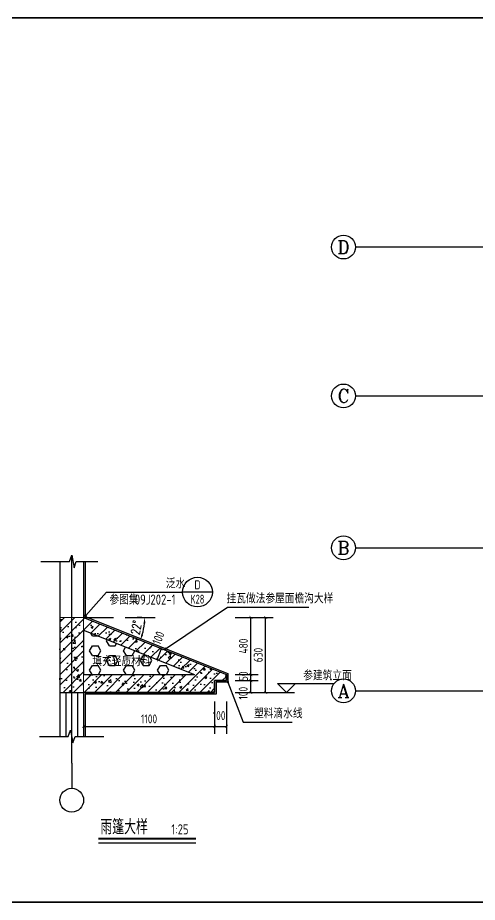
# Model space of a CAD drawing. Extents: x 0 to 126000, y 0 to 29700.
# Drawn here: x 85649 to 101096, y 0 to 29700 of the extents above; entities that cross this region are included whole.
import ezdxf
from ezdxf.enums import TextEntityAlignment as Align

# ---------------------------------------------------------------- set-up
doc = ezdxf.new("R2010")
doc.units = 0
doc.header["$LTSCALE"] = 1000
for name, pattern in [('AXIS_DASH_DOT', [1200, 800, -200, 0, -200]), ('DASH', [0.35, 0.25, -0.1]), ('DOTE', [2.42, 2, -0.2, 0.02, -0.2])]:
    doc.linetypes.add(name, pattern=pattern)
for name, color, linetype in [('AXIS', 3, 'Continuous'), ('AXIS_TEXT', 7, 'Continuous'), ('DIM_ELEV', 3, 'Continuous'), ('DIM_LEAD', 3, 'Continuous'), ('DIM_SYMB', 3, 'Continuous'), ('DOTE', 1, 'DOTE'), ('G-屋顶', 2, 'Continuous'), ('PUB_DIM', 3, 'Continuous'), ('VIEW', 7, 'Continuous'), ('YHG_柱', 4, 'Continuous'), ('YHJ_公填', 8, 'Continuous'), ('YHJ_剖面_梁板', 4, 'Continuous'), ('YHJ_立面_墙线中', 2, 'Continuous'), ('公用-引出', 3, 'Continuous'), ('公用-索引', 3, 'Continuous')]:
    doc.layers.add(name, color=color, linetype=linetype)
doc.layers.add('COLU_TH', color=7, linetype='ByLayer', lineweight=18)
doc.layers.add('Z-详图标注', color=3, linetype='ByLayer', lineweight=18)
doc.styles.add('_TCH_DIM_T3', font='SIMPLEX', dxfattribs={"width": 0.705882, "bigfont": 'GBCBIG'})
doc.styles.add('COMPLEX', font='COMPLEX')
doc.styles.add('HZ1', font='romans.shx', dxfattribs={"width": 0.7, "bigfont": 'hztxt.shx'})
doc.styles.add('设计文字', font='tssdeng.shx', dxfattribs={"width": 0.8, "bigfont": 'hztxt.shx'})
doc.dimstyles.new('_TCH_ARCH&&25', dxfattribs={"dimtxt": 75, "dimasz": 25, "dimexe": 62.5, "dimexo": 75, "dimgap": 25, "dimtad": 1, "dimdec": 0, "dimzin": 0, "dimdsep": 46, "dimtxsty": '设计文字', "dimblk": 'ARCHTICK', "dimcen": 0.09, "dimclrt": 7, "dimazin": 2, "dimtfac": 1, "dimtdec": 0, "dimtix": 1, "dimtmove": 2, "dimatfit": 3, "dimfxl": 1, "dimtolj": 1, "dimtzin": 0, "dimarcsym": 0})

# ---------------------------------------------------------------- blocks, each defined once
blk = doc.blocks.new('视图')
at = {"layer": 'VIEW'}
blk.add_lwpolyline([(0, 0), (42000, 0), (42000, 29700), (0, 29700)], close=True, dxfattribs=at)
blk.add_lwpolyline([(0, 29700), (42000, 29700), (42000, 0), (0, 0), (0, 29700)], dxfattribs=at)
at = {"layer": 'VIEW', "style": 'HZ1', "width": 0.7, "flags": 1}
blk.add_attdef('视图类型', (15, 29936), '', height=300, dxfattribs=at)
blk = doc.blocks.new('_AXISO')
blk.add_circle((0, 0), 0.5)
at = {"layer": 'AXIS_TEXT', "style": 'COMPLEX', "width": 1.041667}
blk.add_attdef('A', text='', height=0.56, dxfattribs=at).set_placement((-0.25, -0.28), (0.25, -0.28), align=Align.FIT)
blk = doc.blocks.new('_ArchTick')
at = {"color": 0, "linetype": 'ByBlock', "const_width": 0.15}
blk.add_lwpolyline([(-0.5, -0.5), (0.5, 0.5)], dxfattribs=at)
blk = doc.blocks.new('*D309')
at = {"layer": 'Defpoints', "color": 0, "transparency": 16777216}
for p in [(665.1, 1360.9), (871.1, 1360.9), (665.1, 1260.9)]:
    blk.add_point(p, dxfattribs=at)
at = {"layer": 'PUB_DIM', "color": 0, "lineweight": -2, "transparency": 16777216}
for p, q in [((740.1, 1360.9), (933.6, 1360.9)), ((871.1, 1260.9), (871.1, 1360.9)), ((740.1, 1260.9), (933.6, 1260.9))]:
    blk.add_line(p, q, dxfattribs=at)
at = {"layer": 'PUB_DIM', "color": 0, "lineweight": -2, "transparency": 16777216, "xscale": 25, "yscale": 25, "zscale": 25}
for p, rotation in [((871.1, 1360.9), 90), ((871.1, 1260.9), 270)]:
    blk.add_blockref('_ArchTick', p, dxfattribs=dict(at, rotation=rotation))
at = {"layer": 'PUB_DIM', "color": 7, "transparency": 16777216, "insert": (807.1, 1255.1), "char_height": 75, "attachment_point": 5, "rotation": 90, "style": '设计文字'}
blk.add_mtext('\\A1;100', dxfattribs=at)
blk = doc.blocks.new('*D310')
at = {"layer": 'Defpoints', "color": 0, "transparency": 16777216}
for p in [(665.1, 1410.9), (871.1, 1410.9), (665.1, 1360.9)]:
    blk.add_point(p, dxfattribs=at)
at = {"layer": 'PUB_DIM', "color": 0, "lineweight": -2, "transparency": 16777216}
for p, q in [((740.1, 1410.9), (933.6, 1410.9)), ((871.1, 1360.9), (871.1, 1410.9)), ((740.1, 1360.9), (933.6, 1360.9))]:
    blk.add_line(p, q, dxfattribs=at)
at = {"layer": 'PUB_DIM', "color": 0, "lineweight": -2, "transparency": 16777216, "xscale": 25, "yscale": 25, "zscale": 25}
for p, rotation in [((871.1, 1410.9), 90), ((871.1, 1360.9), 270)]:
    blk.add_blockref('_ArchTick', p, dxfattribs=dict(at, rotation=rotation))
at = {"layer": 'PUB_DIM', "color": 7, "transparency": 16777216, "insert": (808.9, 1397.2), "char_height": 75, "attachment_point": 5, "rotation": 90, "style": '设计文字'}
blk.add_mtext('\\A1;50', dxfattribs=at)
blk = doc.blocks.new('*D311')
at = {"layer": 'Defpoints', "color": 0, "transparency": 16777216}
for p in [(665.1, 1890.8), (871.1, 1890.8), (665.1, 1410.9)]:
    blk.add_point(p, dxfattribs=at)
at = {"layer": 'PUB_DIM', "color": 0, "lineweight": -2, "transparency": 16777216}
for p, q in [((740.1, 1890.8), (933.6, 1890.8)), ((871.1, 1410.9), (871.1, 1890.8)), ((740.1, 1410.9), (933.6, 1410.9))]:
    blk.add_line(p, q, dxfattribs=at)
at = {"layer": 'PUB_DIM', "color": 0, "lineweight": -2, "transparency": 16777216, "xscale": 25, "yscale": 25, "zscale": 25}
for p, rotation in [((871.1, 1890.8), 90), ((871.1, 1410.9), 270)]:
    blk.add_blockref('_ArchTick', p, dxfattribs=dict(at, rotation=rotation))
at = {"layer": 'PUB_DIM', "color": 7, "transparency": 16777216, "insert": (808.6, 1650.8), "char_height": 75, "attachment_point": 5, "rotation": 90, "style": '设计文字'}
blk.add_mtext('\\A1;480', dxfattribs=at)
blk = doc.blocks.new('*D312')
at = {"layer": 'Defpoints', "color": 0, "transparency": 16777216}
for p in [(665.1, 1890.8), (995.8, 1890.8), (665.1, 1260.9)]:
    blk.add_point(p, dxfattribs=at)
at = {"layer": 'PUB_DIM', "color": 0, "lineweight": -2, "transparency": 16777216}
for p, q in [((740.1, 1890.8), (1058.3, 1890.8)), ((995.8, 1260.9), (995.8, 1890.8)), ((740.1, 1260.9), (1058.3, 1260.9))]:
    blk.add_line(p, q, dxfattribs=at)
at = {"layer": 'PUB_DIM', "color": 0, "lineweight": -2, "transparency": 16777216, "xscale": 25, "yscale": 25, "zscale": 25}
for p, rotation in [((995.8, 1890.8), 90), ((995.8, 1260.9), 270)]:
    blk.add_blockref('_ArchTick', p, dxfattribs=dict(at, rotation=rotation))
at = {"layer": 'PUB_DIM', "color": 7, "transparency": 16777216, "insert": (933.3, 1575.8), "char_height": 75, "attachment_point": 5, "rotation": 90, "style": '设计文字'}
blk.add_mtext('\\A1;630', dxfattribs=at)
blk = doc.blocks.new('*D313')
at = {"layer": 'Defpoints', "color": 0, "transparency": 16777216}
for p in [(566.1, 1260.9), (666.1, 1260.9), (666.1, 977)]:
    blk.add_point(p, dxfattribs=at)
at = {"layer": 'PUB_DIM', "color": 0, "lineweight": -2, "transparency": 16777216}
for p, q in [((566.1, 1185.9), (566.1, 914.5)), ((666.1, 1185.9), (666.1, 914.5)), ((566.1, 977), (666.1, 977))]:
    blk.add_line(p, q, dxfattribs=at)
at = {"layer": 'PUB_DIM', "color": 0, "lineweight": -2, "transparency": 16777216, "xscale": 25, "yscale": 25, "zscale": 25, "rotation": 180}
blk.add_blockref('_ArchTick', (566.1, 977), dxfattribs=at)
at = {"layer": 'PUB_DIM', "color": 0, "lineweight": -2, "transparency": 16777216, "xscale": 25, "yscale": 25, "zscale": 25}
blk.add_blockref('_ArchTick', (666.1, 977), dxfattribs=at)
at = {"layer": 'PUB_DIM', "color": 7, "transparency": 16777216, "insert": (604.6, 1067.2), "char_height": 75, "attachment_point": 5, "style": '设计文字'}
blk.add_mtext('\\A1;100', dxfattribs=at)
blk = doc.blocks.new('*D314')
at = {"layer": 'Defpoints', "color": 0, "transparency": 16777216}
for p in [(-533.9, 1260.9), (566.1, 1260.9), (566.1, 977)]:
    blk.add_point(p, dxfattribs=at)
at = {"layer": 'PUB_DIM', "color": 0, "lineweight": -2, "transparency": 16777216}
for p, q in [((-533.9, 1185.9), (-533.9, 914.5)), ((566.1, 1185.9), (566.1, 914.5)), ((-533.9, 977), (566.1, 977))]:
    blk.add_line(p, q, dxfattribs=at)
at = {"layer": 'PUB_DIM', "color": 0, "lineweight": -2, "transparency": 16777216, "xscale": 25, "yscale": 25, "zscale": 25, "rotation": 180}
blk.add_blockref('_ArchTick', (-533.9, 977), dxfattribs=at)
at = {"layer": 'PUB_DIM', "color": 0, "lineweight": -2, "transparency": 16777216, "xscale": 25, "yscale": 25, "zscale": 25}
blk.add_blockref('_ArchTick', (566.1, 977), dxfattribs=at)
at = {"layer": 'PUB_DIM', "color": 7, "transparency": 16777216, "insert": (16.1, 1039.5), "char_height": 75, "attachment_point": 5, "style": '设计文字'}
blk.add_mtext('\\A1;1100', dxfattribs=at)
blk = doc.blocks.new('*D315')
at = {"layer": 'Defpoints', "color": 0, "transparency": 16777216}
for p in [(120.4, 1629.1), (120.4, 1629.1), (83.3, 1536.3)]:
    blk.add_point(p, dxfattribs=at)
at = {"layer": 'PUB_DIM', "color": 0, "lineweight": -2, "transparency": 16777216}
for p, q in [((50.8, 1657), (62.4, 1652.3)), ((13.6, 1564.1), (25.2, 1559.5)), ((83.3, 1536.3), (120.4, 1629.1))]:
    blk.add_line(p, q, dxfattribs=at)
at = {"layer": 'PUB_DIM', "color": 0, "lineweight": -2, "transparency": 16777216, "xscale": 25, "yscale": 25, "zscale": 25}
for p, rotation in [((120.4, 1629.1), 68.20000000004147), ((83.3, 1536.3), 248.2000000000415)]:
    blk.add_blockref('_ArchTick', p, dxfattribs=dict(at, rotation=rotation))
at = {"layer": 'PUB_DIM', "color": 7, "transparency": 16777216, "insert": (94.7, 1718.9), "char_height": 75, "attachment_point": 5, "rotation": 68.2, "style": '设计文字'}
blk.add_mtext('\\A1;100', dxfattribs=at)
blk = doc.blocks.new('雨篷大样')
h = blk.add_hatch()
h.set_pattern_fill('HEX', color=8, scale=50, style=0)
h.set_pattern_definition([(0, (-533.934, 1410.87), (0, 82.489), [47.625, -95.25]), (120, (-533.934, 1410.87), (-71.4375, -41.2444), [47.625, -95.25]), (60, (-486.31, 1410.87), (-71.4375, 41.2445), [47.625, -95.25])])
h.paths.add_polyline_path([(-533.9, 1783.1), (-533.9, 1410.9), (396.8, 1410.9)])
at = {"layer": 'YHJ_公填'}
h = blk.add_hatch(dxfattribs=at)
h.set_pattern_fill('钢筋混凝土', color=256, scale=25)
h.set_pattern_definition([(45, (-68765.19, 26814.123), (-44.194174, 44.194174), []), (50, (-68765.19, 26814.12), (179.31505, -15.68803), [18.75, -206.25]), (355, (-68765.19, 26814.12), (-34.68783, 188.04803), [15, -165]), (100.4514, (-68750.25, 26812.82), (144.62735, 172.3599), [15.93505, -175.28553]), (46.1842, (-68765.19, 26864.12), (266.81026, -41.37975), [28.125, -309.375]), (96.6356, (-68742.95, 26860.67), (233.6657, 243.5295), [23.9026, -262.9282]), (351.1842, (-68765.2, 26864.12), (233.6655, 243.5297), [22.5, -247.5]), (21, (-68740.19, 26851.62), (149.22676, -100.65472), [18.75, -206.25]), (326, (-68740.19, 26851.62), (60.82883, 181.2875), [15, -165]), (71.4514, (-68727.75, 26843.24), (210.05566, 80.63262), [15.93505, -175.28553]), (37.5, (-68765.19, 26814.123), (3.039964, 83.223463), [0, -163, 0, -167.5, 0, -165.625]), (7.5, (-68765.19, 26814.12), (65.76738, 98.60293), [0, -95.5, 0, -159.25, 0, -63.125]), (327.5, (-68820.94, 26814.12), (133.45561, -5.63872), [0, -62.5, 0, -195, 0, -258.75]), (317.5, (-68845.94, 26814.12), (145.79654, 25.02625), [0, -81.25, 0, -129.5, 0, -183.75])])
h.paths.add_polyline_path([(-533.9, 1890.8), (-633.9, 1890.8), (-633.9, 1260.9), (-533.9, 1260.9)])
h.paths.add_polyline_path([(-633.9, 1890.8), (-733.9, 1890.8), (-733.9, 1260.9), (-633.9, 1260.9)])
h.paths.add_polyline_path([(566.1, 1360.9), (666.1, 1360.9), (666.1, 1410.9), (-533.9, 1890.8), (-533.9, 1783.1), (396.8, 1410.9), (-533.9, 1410.9), (-533.9, 1260.9), (566.1, 1260.9)])
at = {"color": 8, "linetype": 'DASH'}
blk.add_lwpolyline([(-533.9, 1890.8), (92.8, 1890.8)], dxfattribs=at)
at = {"layer": 'AXIS'}
blk.add_line((-633.9, 667.5), (-633.9, 456.7), dxfattribs=at)
blk.add_circle((-633.9, 356.7), 100, dxfattribs=at)
at = {"layer": 'COLU_TH', "ltscale": 100}
blk.add_lwpolyline([(-733.9, 1890.8), (-733.9, 1260.9), (-533.9, 1260.9), (-533.9, 1890.8)], close=True, dxfattribs=at)
at = {"layer": 'DIM_ELEV'}
for p, q in [((1170.8, 1260.9), (1095.8, 1335.9)), ((1095.8, 1335.9), (1572.2, 1335.9)), ((1170.8, 1260.9), (1245.8, 1335.9)), ((1058.3, 1260.9), (1239.3, 1260.9))]:
    blk.add_line(p, q, dxfattribs=at)
at = {"layer": 'DIM_LEAD'}
for p, q in [((154.6, 1628.9), (673.9, 1976.4)), ((673.9, 1976.4), (1358.7, 1976.4))]:
    blk.add_line(p, q, dxfattribs=at)
at = {"layer": 'DIM_LEAD', "const_width": 10}
blk.add_lwpolyline([(150.4, 1626.1, 1), (158.7, 1631.7, 1)], format="xyb", close=True, dxfattribs=at)
at = {"layer": 'DIM_SYMB'}
for points in [[(-893, 2360.9), (-651.2, 2360.9), (-632, 2413.4), (-613.5, 2308.4), (-594.9, 2360.9), (-413, 2360.9)], [(-903.9, 891.2), (-662.1, 891.2), (-643, 943.7), (-624.4, 838.7), (-605.8, 891.2), (-363.9, 891.2)], [(-409.7, 0), (409.7, 0)]]:
    blk.add_lwpolyline(points, dxfattribs=at)
at = {"layer": 'DIM_SYMB', "const_width": 17.5}
blk.add_lwpolyline([(-409.7, 35), (409.7, 35)], dxfattribs=at)
at = {"layer": 'DOTE'}
blk.add_line((-633.9, 667.5), (-633.9, 2408.2), dxfattribs=at)
at = {"layer": 'G-屋顶', "color": 2}
for p, q in [((-533.9, 1890.8), (666.1, 1410.9)), ((-533.9, 1783.1), (396.8, 1410.9)), ((-533.9, 1410.9), (396.8, 1410.9)), ((666.1, 1360.9), (666.1, 1410.9)), ((566.1, 1360.9), (666.1, 1360.9)), ((566.1, 1260.9), (566.1, 1360.9)), ((-733.9, 1260.9), (566.1, 1260.9))]:
    blk.add_line(p, q, dxfattribs=at)
for points in [[(-733.9, 2360.9), (-733.9, 1260.9)], [(-533.9, 2360.9), (-533.9, 1890.8)], [(-533.9, 1783.1), (-533.9, 1410.9)], [(666.1, 1410.9), (666.1, 1360.9)], [(566.1, 1260.9), (566.1, 1360.9)]]:
    blk.add_lwpolyline(points, dxfattribs=at)
at = {"layer": 'PUB_DIM'}
for p, q in [((-45.4, 1890.8), (-82.9, 1890.8)), ((-80.3, 1709.4), (-115.1, 1723.3))]:
    blk.add_line(p, q, dxfattribs=at)
blk.add_arc((-533.9, 1890.8), 513.6, 343.78052, 354.41964, dxfattribs=at)
for points in [[(-31.1, 1841.3), (-14.5, 1840.5), (-20.4, 1890.8)], [(-32.9, 1744.7), (-48.7, 1750.1), (-57.1, 1700.1)]]:
    blk.add_solid(points, dxfattribs=at)
at = {"layer": 'YHG_柱'}
blk.add_lwpolyline([(-521.4, 2360.9), (-521.4, 1899.3), (678.6, 1419.3), (678.6, 1348.4), (578.6, 1348.4), (578.6, 1248.4), (-521.4, 1248.4), (-521.4, 891.2)], dxfattribs=at)
at = {"layer": 'YHJ_剖面_梁板'}
for p, q in [((-683.9, 1260.9), (-683.9, 891.2)), ((-583.9, 1260.9), (-583.9, 891.2))]:
    blk.add_line(p, q, dxfattribs=at)
at = {"layer": 'YHJ_立面_墙线中'}
for p, q in [((-733.9, 1260.9), (-733.9, 891.2)), ((-533.9, 1260.9), (-533.9, 891.2))]:
    blk.add_line(p, q, dxfattribs=at)
blk.add_lwpolyline([(-533.9, 1890.8), (666.1, 1410.9), (666.1, 1360.9), (566.1, 1360.9), (566.1, 1260.9), (-533.9, 1260.9)], dxfattribs=at)
at = {"layer": 'Z-详图标注', "ltscale": 100}
blk.add_lwpolyline([(-533.9, 1260.9), (-733.9, 1260.9), (-733.9, 1890.8), (-533.9, 1890.8)], close=True, dxfattribs=at)
at = {"layer": '公用-引出'}
for p, q in [((678.6, 1348.4), (808.1, 1012.9)), ((678.6, 1348.4), (808.1, 1012.9)), ((808.1, 1012.9), (1218.6, 1012.9))]:
    blk.add_line(p, q, dxfattribs=at)
at = {"layer": '公用-引出', "const_width": 10}
blk.add_lwpolyline([(676.8, 1353, 1), (680.4, 1343.7, 1)], format="xyb", close=True, dxfattribs=at)
blk.add_lwpolyline([(676.8, 1353, 1), (680.4, 1343.7, 1)], format="xyb", close=True, dxfattribs=at)
at = {"layer": '公用-索引'}
for p, q in [((-513.8, 1908), (-341.3, 2104)), ((-341.3, 2104), (297.9, 2104)), ((547.9, 2104), (297.9, 2104))]:
    blk.add_line(p, q, dxfattribs=at)
blk.add_lwpolyline([(-509.9, 1899.3, 1), (-533, 1899.3, 1)], format="xyb", close=True, dxfattribs=at)
blk.add_circle((422.9, 2104), 125, dxfattribs=at)
at = {"layer": 'DIM_SYMB', "color": 7, "style": '设计文字', "width": 0.8}
blk.add_text('雨篷大样', height=125, dxfattribs=at).set_placement((-393.3, 70))
at = {"layer": 'PUB_DIM', "color": 7, "insert": (-90.7, 1805.5), "char_height": 75, "attachment_point": 5, "rotation": 79.10008, "style": '_TCH_DIM_T3'}
blk.add_mtext('\\A1;22°', dxfattribs=at)
at = {"layer": '公用-索引', "color": 7, "style": '设计文字', "width": 0.8}
for s, p in [('泛水', (157.1, 2134.9)), ('参图集', (-317.1, 1998.6)), ('09J202-1', (-103.5, 1998.6)), ('挂瓦做法参屋面檐沟大样', (666.9, 2009.1)), ('填充轻质材料', (-460.3, 1481.8)), ('参建筑立面', (1311.7, 1362.1)), ('塑料滴水线', (898.2, 1043.8)), ('1:25', (202.7, 70))]:
    blk.add_text(s, height=85, dxfattribs=at).set_placement(p)
at = {"layer": '公用-索引', "color": 7, "style": '设计文字'}
for s, width, p, p2 in [('D', 1.28265, (397, 2127.3), (448.8, 2127.3)), ('K28', 0.729298, (365, 2007.1), (480.7, 2007.1))]:
    blk.add_text(s, height=75, dxfattribs=dict(at, width=width)).set_placement(p, p2, align=Align.FIT)
at = {"layer": 'PUB_DIM'}
for p1, p2, distance, picture, middle in [((665.1, 1410.9), (665.1, 1890.8), -206, '*D311', (808.6, 1650.8)), ((665.1, 1260.9), (665.1, 1890.8), -330.7, '*D312', (933.3, 1575.8)), ((-533.9, 1260.9), (566.1, 1260.9), -283.8, '*D314', (16.1, 1039.5))]:
    dim = blk.add_aligned_dim(p1=p1, p2=p2, distance=distance, dimstyle='_TCH_ARCH&&25', override={"dimscale": 1, "dimlfac": 1, "dimadec": 0, "dimazin": 0}, dxfattribs=at)
    dim.commit()
    dim.dimension.update_dxf_attribs({"geometry": picture, "text_midpoint": middle})
dim = blk.add_linear_dim(base=(120.4, 1629.1), p1=(83.3, 1536.3), p2=(120.4, 1629.1), angle=68.2, text='100', dimstyle='_TCH_ARCH&&25', override={"dimtxt": 75, "dimadec": 0, "dimazin": 0}, dxfattribs=at)
dim.commit()
dim.dimension.update_dxf_attribs({"geometry": '*D315', "text_midpoint": (94.7, 1718.9), "dimtype": 161})
for base, p1, p2, angle, override, picture, middle in [((871.1, 1410.9), (665.1, 1360.9), (665.1, 1410.9), 90, {"dimadec": 0, "dimazin": 0}, '*D310', (808.9, 1397.2)), ((871.1, 1360.9), (665.1, 1260.9), (665.1, 1360.9), 90, {"dimadec": 0, "dimazin": 0}, '*D309', (807.1, 1255.1)), ((666.1, 977), (566.1, 1260.9), (666.1, 1260.9), 0, {"dimscale": 1, "dimlfac": 1, "dimadec": 0, "dimazin": 0}, '*D313', (604.6, 1067.2))]:
    dim = blk.add_linear_dim(base=base, p1=p1, p2=p2, angle=angle, dimstyle='_TCH_ARCH&&25', override=override, dxfattribs=at)
    dim.commit()
    dim.dimension.update_dxf_attribs({"geometry": picture, "text_midpoint": middle, "dimtype": 161})

msp = doc.modelspace()

# ---------------------------------------------------------------- linework, layer by layer
at = {"layer": 'AXIS', "color": 3}
for p, q in [((100000, 22000), (97000, 22000)), ((97000, 17000), (100000, 17000)), ((97000, 11900), (100000, 11900)), ((97000, 7100), (100000, 7100))]:
    msp.add_line(p, q, dxfattribs=at)
at = {"layer": 'DOTE', "color": 1, "linetype": 'AXIS_DASH_DOT', "ltscale": 0.02}
for p, q in [((111200, 22000), (100000, 22000)), ((100000, 17000), (111200, 17000)), ((100000, 11900), (111200, 11900)), ((100000, 7100), (111200, 7100))]:
    msp.add_line(p, q, dxfattribs=at)

# ---------------------------------------------------------------- block references
at = {"layer": 'AXIS', "color": 3, "xscale": 800, "yscale": 800, "zscale": 800}
for p, values in [((96600, 22000), {'A': 'D'}), ((96600, 17000), {'A': 'C'}), ((96600, 11900), {'A': 'B'}), ((96600, 7100), {'A': 'A'})]:
    msp.add_blockref('_AXISO', p, dxfattribs=at).add_auto_attribs(values)
at = {"layer": 'PUB_DIM', "xscale": 4, "yscale": 4, "zscale": 4}
msp.add_blockref('雨篷大样', (90000, 2000), dxfattribs=at)
at = {"layer": 'VIEW'}
msp.add_blockref('视图', (84000, 0), dxfattribs=at)

doc.saveas('drawing.dxf')
